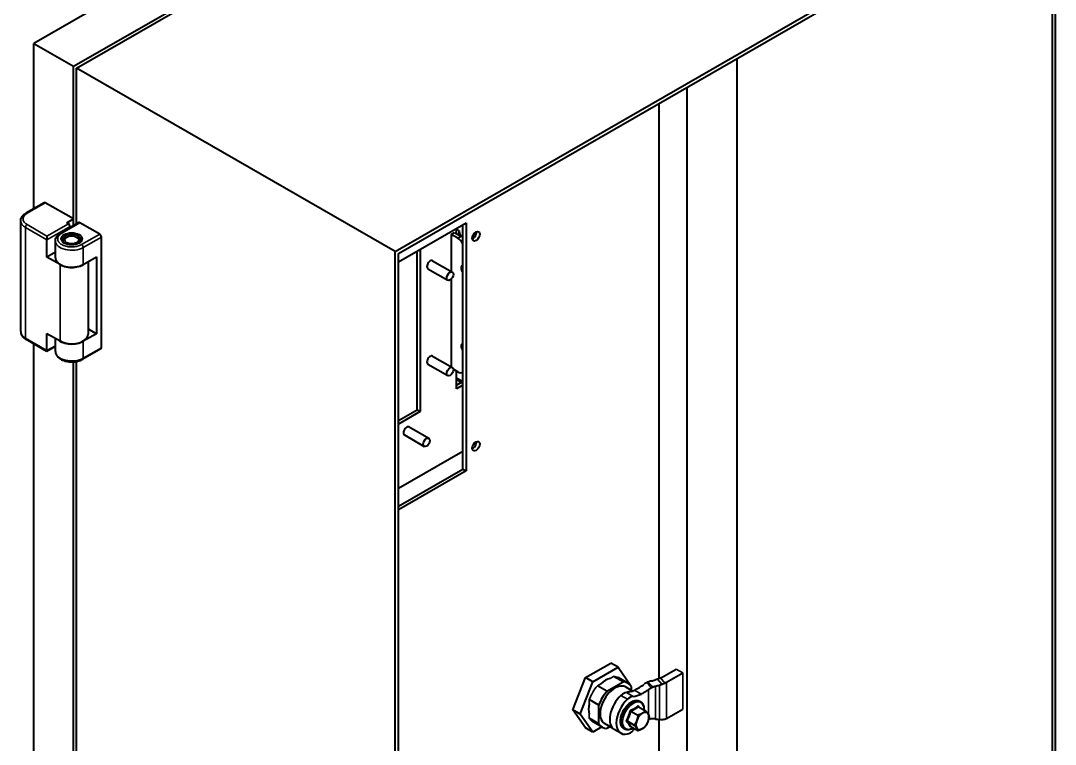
# Model space of a CAD drawing. Header units: millimetres. Extents: x 0 to 2523, y 0 to 1782.
# Drawn here: x 2083 to 2216, y 1533.3 to 1626.3 of the extents above; entities that cross this region are included whole.
import ezdxf

# ---------------------------------------------------------------- set-up
doc = ezdxf.new("R2010")
doc.units = ezdxf.units.MM
doc.header["$LTSCALE"] = 3
doc.layers.add('가시적인 것(ISO)', color=3, linetype='Continuous', lineweight=40)
doc.layers.add('가시적인 좁은 것(ISO)', color=3, linetype='Continuous', lineweight=35)

msp = doc.modelspace()

# ---------------------------------------------------------------- linework, layer by layer
at = {"layer": '가시적인 것(ISO)'}
for p, q in [((2169.4954, 1672.1902), (2084.6426, 1623.3267)), ((2089.7338, 1620.3949), (2174.5866, 1669.2584)), ((2090.158, 1620.1506), (2175.0108, 1669.0141)), ((2131.0995, 1596.574), (2215.9523, 1645.4374)), ((2215.9523, 1645.4374), (2215.9523, 1488.4684)), ((2131.5238, 1596.3277), (2215.528, 1644.7026)), ((2215.528, 1644.7026), (2215.528, 1488.7146)), ((2084.6426, 1602.0963), (2084.6426, 1623.3267)), ((2084.6426, 1623.3267), (2089.7338, 1620.3949)), ((2175.0108, 1621.3703), (2175.0108, 1512.0469)), ((2089.7338, 1599.8974), (2089.7338, 1620.3949)), ((2131.0995, 1596.574), (2090.158, 1620.1506)), ((2090.158, 1600.1417), (2090.158, 1620.1506)), ((2168.6469, 1515.7401), (2168.6469, 1617.7055)), ((2165.0406, 1541.7209), (2165.0406, 1615.6288)), ((2085.9778, 1602.8652), (2083.6443, 1601.5214)), ((2089.7338, 1600.7738), (2086.1275, 1602.8505)), ((2082.9668, 1586.3032), (2082.9668, 1600.5285)), ((2090.4326, 1600.2999), (2088.0991, 1598.9561)), ((2088.8852, 1600.2851), (2089.7338, 1600.7738)), ((2089.0974, 1600.163), (2088.8852, 1600.2851)), ((2089.7338, 1599.8974), (2089.7338, 1600.7738)), ((2093.1279, 1598.8192), (2090.5823, 1600.2851)), ((2131.5238, 1595.2639), (2140.2212, 1600.2724)), ((2139.7969, 1568.6324), (2139.7969, 1600.0281)), ((2140.2212, 1600.2724), (2140.2212, 1568.3881)), ((2086.3396, 1598.5749), (2086.3396, 1598.0853)), ((2089.3095, 1599.7956), (2089.3095, 1599.6531)), ((2138.312, 1598.7776), (2138.7363, 1599.0219)), ((2139.1605, 1598.289), (2138.312, 1598.7776)), ((2138.312, 1598.7776), (2138.312, 1594.0249)), ((2138.7363, 1599.0219), (2139.5848, 1598.5333)), ((2139.0014, 1598.8692), (2139.0014, 1599.57)), ((2086.3396, 1595.878), (2086.3396, 1598.0853)), ((2087.4216, 1595.7926), (2087.4216, 1597.9632)), ((2088.8828, 1598.4509), (2088.6698, 1598.3273)), ((2090.1605, 1598.4509), (2090.3734, 1598.3273)), ((2093.34, 1584.2265), (2093.34, 1598.4518)), ((2087.4216, 1596.501), (2086.3396, 1595.878)), ((2088.0367, 1594.9007), (2086.3396, 1595.878)), ((2091.0065, 1594.9375), (2092.7036, 1595.9147)), ((2092.7036, 1595.9147), (2092.7036, 1586.0306)), ((2131.0995, 1439.6049), (2131.0995, 1596.574)), ((2131.5238, 1440.3398), (2131.5238, 1596.3277)), ((2133.9102, 1576.2519), (2133.9102, 1596.6382)), ((2134.3345, 1596.8825), (2134.3345, 1576.0076)), ((2091.6216, 1595.2917), (2091.6216, 1585.9452)), ((2135.9067, 1595.41), (2138.4523, 1593.9441)), ((2135.3079, 1594.3701), (2137.8535, 1592.9042)), ((2138.312, 1593.0611), (2138.312, 1581.7617)), ((2091.6216, 1586.6537), (2092.7036, 1586.0306)), ((2086.3396, 1583.7581), (2083.6443, 1585.3103)), ((2086.3396, 1583.86), (2086.3396, 1586.0674)), ((2086.3396, 1586.0674), (2088.0367, 1585.0901)), ((2087.4216, 1583.7379), (2087.4216, 1585.4443)), ((2092.7036, 1586.0306), (2091.0065, 1585.0533)), ((2084.6426, 1499.0853), (2084.6426, 1584.7354)), ((2087.4216, 1584.3812), (2086.3396, 1583.7581)), ((2086.3396, 1583.86), (2086.3396, 1583.7581)), ((2093.2776, 1584.0887), (2090.9441, 1582.7449)), ((2135.9067, 1583.1468), (2138.4523, 1581.6809)), ((2089.7338, 1496.8865), (2089.7338, 1582.4079)), ((2090.158, 1497.1308), (2090.158, 1582.4619)), ((2135.3079, 1582.1069), (2137.8535, 1580.641)), ((2139.1605, 1581.1205), (2138.5746, 1581.4579)), ((2139.0014, 1578.9403), (2139.0014, 1581.2121)), ((2139.7969, 1579.6743), (2139.0014, 1580.1324)), ((2139.7594, 1581.0616), (2139.7969, 1581.0833)), ((2139.0014, 1579.429), (2139.6122, 1579.7807)), ((2139.7969, 1579.3984), (2139.0014, 1578.9403)), ((2131.5238, 1574.8776), (2133.9102, 1576.2519)), ((2134.3345, 1576.0076), (2131.5238, 1574.389)), ((2133.9102, 1576.2519), (2134.3345, 1576.0076)), ((2132.8838, 1574.0481), (2135.4294, 1572.5822)), ((2132.285, 1573.0082), (2134.8306, 1571.5423)), ((2141.1229, 1571.707), (2141.531, 1571.9421)), ((2131.5238, 1566.1793), (2139.7969, 1570.9434)), ((2131.5238, 1563.8682), (2139.7969, 1568.6324)), ((2140.2212, 1568.3881), (2131.5238, 1563.3795)), ((2139.7969, 1568.6324), (2140.2212, 1568.3881)), ((2155.5742, 1541.8394), (2158.8092, 1543.7023)), ((2156.5076, 1541.3019), (2159.7426, 1543.1648)), ((2159.7426, 1543.1648), (2158.8092, 1543.7023)), ((2159.7426, 1543.1648), (2161.3601, 1540.8571)), ((2165.4305, 1541.8927), (2167.2231, 1542.9259)), ((2153.9567, 1537.6687), (2155.5742, 1541.8394)), ((2154.8901, 1537.1312), (2156.5076, 1541.3019)), ((2156.5076, 1541.3019), (2155.5742, 1541.8394)), ((2160.3892, 1541.2723), (2159.1589, 1541.9808)), ((2160.9873, 1541.1194), (2159.757, 1541.8279)), ((2165.9746, 1541.2287), (2168.0716, 1542.4373)), ((2158.3217, 1540.0817), (2157.0914, 1540.7902)), ((2158.3217, 1540.0817), (2160.3892, 1541.2723)), ((2161.6134, 1540.1011), (2160.7029, 1540.6254)), ((2161.3601, 1540.8571), (2161.3388, 1540.8021)), ((2161.4238, 1540.6719), (2161.4238, 1540.2103)), ((2157.2872, 1538.2898), (2156.0568, 1538.9983)), ((2162.6041, 1538.769), (2162.5691, 1538.7891)), ((2155.5742, 1535.361), (2153.9567, 1537.6687)), ((2154.8901, 1537.1312), (2153.9567, 1537.6687)), ((2157.2872, 1535.8994), (2157.2872, 1538.2898)), ((2161.4095, 1537.5196), (2162.3112, 1537.0004)), ((2162.3893, 1538.0838), (2163.291, 1537.5646)), ((2165.9746, 1536.5687), (2168.0716, 1537.7772)), ((2156.5076, 1534.8235), (2154.8901, 1537.1312)), ((2157.2872, 1535.8994), (2156.0568, 1536.6079)), ((2157.7237, 1535.4519), (2156.4933, 1536.1604)), ((2160.9197, 1536.2564), (2161.8213, 1535.7372)), ((2161.0639, 1536.8716), (2161.064, 1536.8717)), ((2165.0406, 1517.8168), (2165.0406, 1536.4427)), ((2156.5076, 1534.8235), (2155.5742, 1535.361)), ((2157.6612, 1535.4878), (2156.5076, 1534.8235)), ((2159.0409, 1535.3511), (2158.0081, 1535.9459)), ((2158.7266, 1535.5321), (2158.3217, 1535.299)), ((2160.1191, 1534.6793), (2159.2702, 1535.1677)), ((2160.568, 1535.2333), (2160.533, 1535.2535)), ((2161.0622, 1535.8929), (2161.0623, 1535.893)), ((2161.4095, 1535.5575), (2162.3112, 1535.0383))]:
    msp.add_line(p, q, dxfattribs=at)
for centre, major_axis, ratio, start_param, end_param in [((2086.1275, 1602.6052), (-0.1497, 0.26), 0.57809312, 5.49972085, 6.28318531), ((2089.0974, 1599.9177), (-0.1497, 0.26), 0.57809312, 3.92892453, 5.49972085), ((2090.5823, 1600.0399), (-0.1497, 0.26), 0.57809312, 5.49972085, 6.28318531), ((2089.5216, 1598.0858), (-1.2, 0), 0.5758617, 2.42121291, 7.00356505), ((2093.1279, 1598.574), (-0.1497, 0.26), 0.57809312, 3.92892453, 5.49972085), ((2139.5848, 1597.5522), (-0.5988, 1.0399), 0.57809312, 5.2470406, 5.49972085), ((2141.0697, 1598.797), (0.3368, 0.5849), 0.57809312, 3.8197093, 5.60506866), ((2089.5216, 1597.8405), (-1.2, 0), 0.5758617, 5.50163969, 6.10477871), ((2089.5216, 1597.8405), (1.2, 0), 0.5758617, 0.1784066, 0.78154562), ((2139.1605, 1597.3079), (0.5988, -1.0399), 0.57809312, 1.51006612, 2.3581282), ((2089.5216, 1595.7926), (-2.1, 0), 0.5758617, 0, 2.35619449), ((2089.5216, 1595.7558), (-2.1, 0), 0.5758617, 0.78539816, 2.5639885), ((2135.6073, 1594.8901), (-0.2994, -0.52), 0.57809312, 3.14159265, 6.28318531), ((2140.009, 1594.244), (-0.2994, 0.52), 0.57809312, 6.02331963, 8.11771473), ((2089.5216, 1585.9084), (-2.1, 0), 0.5758617, 0.57760415, 2.35619449), ((2089.5216, 1585.9452), (2.1, 0), 0.5758617, 3.92699082, 6.28318531), ((2093.1279, 1584.3487), (0.1497, -0.26), 0.57809312, 0, 0.78733187), ((2140.009, 1584.1882), (-0.2994, 0.52), 0.57809312, 6.02331963, 8.11771473), ((2135.6073, 1582.6269), (-0.2994, -0.52), 0.57809312, 3.14159265, 6.28318531), ((2139.1605, 1582.1015), (0.5988, -1.0399), 0.57809312, 5.49972085, 6.34778293), ((2132.5844, 1573.5282), (-0.2994, -0.52), 0.57809312, 3.14159265, 6.28318531), ((2141.0697, 1571.818), (0.3368, 0.5849), 0.57809312, 3.8197093, 5.60506866), ((2158.1251, 1538.9942), (-1.5196, -2.6387), 0.57809312, 3.64338189, 4.20673233), ((2164.3693, 1542.5033), (-1.5, 0), 0.5758617, 2.16196117, 2.35661997), ((2159.3555, 1538.2856), (-1.3474, -2.3398), 0.57809312, 3.14159265, 6.28318531), ((2159.3555, 1538.2856), (1.6318, 2.8337), 0.57809312, 1.24695949, 1.89076574), ((2159.3555, 1538.2856), (1.6318, 2.8337), 0.57809312, 5.95934847, 6.60315473), ((2160.5859, 1537.5771), (1.3474, 2.3398), 0.57809312, 0.30897721, 0.65312438), ((2162.0882, 1544.0125), (2.2442, 3.9005), 0.57784709, 3.7253241, 3.85229622), ((2164.9135, 1541.8392), (1.5, 0), 0.5758617, 5.30357845, 5.49821263), ((2160.6915, 1537.638), (-1.4213, -2.4703), 0.57784709, 4.21131001, 6.28318531), ((2161.5404, 1537.1496), (-1.4213, -2.4703), 0.57784709, 4.21131001, 6.77997142), ((2160.4219, 1538.5413), (0.7481, 1.3002), 0.57784709, 0.38414446, 1.06971736), ((2161.2708, 1538.0529), (0.7481, 1.3002), 0.57784709, 0.3794595, 1.06971736), ((2162.937, 1543.524), (-2.2442, -3.9005), 0.57784709, 0.37945954, 0.71070354), ((2158.1251, 1538.9942), (-1.5196, -2.6387), 0.57809312, 5.21417821, 5.77752866), ((2162.8769, 1536.2578), (0.5988, 1.0399), 0.57809312, 6.01945221, 7.06664976), ((2160.5859, 1537.5771), (-1.3474, -2.3398), 0.57809312, 5.39375634, 5.58294138), ((2162.8769, 1536.2578), (-0.5988, -1.0399), 0.57809312, 4.97225471, 6.01945221), ((2162.8769, 1536.2578), (-0.5988, -1.0399), 0.57809312, 3.92505711, 4.97225471), ((2162.8769, 1536.2578), (0.5988, 1.0399), 0.57809312, 3.92505711, 4.97225471), ((2162.8769, 1536.2578), (0.5988, 1.0399), 0.57809312, 4.97225471, 6.01945221), ((2164.9135, 1537.1792), (-1.5, 0), 0.5758617, 2.16198579, 2.35661997), ((2159.3555, 1538.2856), (-1.6318, -2.8337), 0.57809312, 5.95934847, 6.60315473), ((2161.2708, 1535.9355), (0.7481, 1.3002), 0.57784709, 3.63837876, 4.32863676), ((2162.937, 1532.385), (2.2442, 3.9005), 0.57784709, 1.11327006, 1.1870441), ((2162.8769, 1536.2578), (-0.5988, -1.0399), 0.57809312, 6.01945221, 7.06664976)]:
    msp.add_ellipse(centre, major_axis=major_axis, ratio=ratio, start_param=start_param, end_param=end_param, dxfattribs=at)
for centre, major_axis, ratio in [((2089.5216, 1598.2084), (-1.35, 0), 0.5758617), ((2089.5216, 1598.0858), (-0.9, 0), 0.5758617), ((2141.494, 1598.5527), (-0.3368, -0.5849), 0.57809312), ((2138.1529, 1593.4242), (-0.2994, -0.52), 0.57809312), ((2138.1529, 1581.161), (-0.2994, -0.52), 0.57809312), ((2135.13, 1572.0623), (-0.2994, -0.52), 0.57809312), ((2141.494, 1571.5736), (-0.3368, -0.5849), 0.57809312)]:
    msp.add_ellipse(centre, major_axis=major_axis, ratio=ratio, dxfattribs=at)
for points, knots in [([(2082.9668, 1600.5285), (2082.9668, 1600.6101), (2082.9781, 1600.6916), (2083.0214, 1600.8489), (2083.0533, 1600.9247), (2083.134, 1601.0678), (2083.1828, 1601.1351), (2083.2939, 1601.2607), (2083.3563, 1601.319), (2083.4923, 1601.4268), (2083.5659, 1601.4763), (2083.6443, 1601.5214)], [2.35619449, 2.35619449, 2.35619449, 2.35619449, 2.513274123, 2.513274123, 2.670353756, 2.670353756, 2.827433388, 2.827433388, 2.984513021, 2.984513021, 3.141592654, 3.141592654, 3.141592654, 3.141592654]), ([(2087.4216, 1597.9632), (2087.4216, 1598.0447), (2087.4329, 1598.1262), (2087.4762, 1598.2836), (2087.5081, 1598.3594), (2087.5888, 1598.5025), (2087.6376, 1598.5698), (2087.7487, 1598.6954), (2087.811, 1598.7537), (2087.947, 1598.8615), (2088.0207, 1598.9109), (2088.0991, 1598.9561)], [2.35619449, 2.35619449, 2.35619449, 2.35619449, 2.513274123, 2.513274123, 2.670353756, 2.670353756, 2.827433388, 2.827433388, 2.984513021, 2.984513021, 3.141592654, 3.141592654, 3.141592654, 3.141592654]), ([(2139.2935, 1599.3071), (2139.3404, 1599.0937), (2139.4087, 1598.8701), (2139.4988, 1598.6333), (2139.5119, 1598.6002), (2139.5251, 1598.5677)], [-1.433090566, -1.433090566, -1.433090566, -1.433090566, -1.195627679, -1.195627679, -1.156228748, -1.156228748, -1.156228748, -1.156228748]), ([(2082.9668, 1586.3032), (2082.9668, 1586.2216), (2082.9781, 1586.1402), (2083.0214, 1585.9828), (2083.0533, 1585.907), (2083.134, 1585.7639), (2083.1828, 1585.6966), (2083.2939, 1585.571), (2083.3563, 1585.5127), (2083.4923, 1585.4049), (2083.5659, 1585.3554), (2083.6443, 1585.3103)], [3.926990817, 3.926990817, 3.926990817, 3.926990817, 4.08407045, 4.08407045, 4.241150082, 4.241150082, 4.398229715, 4.398229715, 4.555309348, 4.555309348, 4.71238898, 4.71238898, 4.71238898, 4.71238898]), ([(2087.4216, 1583.7379), (2087.4216, 1583.6062), (2087.4514, 1583.4752), (2087.5651, 1583.2225), (2087.6531, 1583.1028), (2087.8865, 1582.8744), (2088.0396, 1582.7703), (2088.3926, 1582.5947), (2088.5951, 1582.5253), (2089.0216, 1582.4306), (2089.2455, 1582.4051), (2089.6935, 1582.3983), (2089.9175, 1582.4169), (2090.3472, 1582.4972), (2090.5528, 1582.5589), (2090.8104, 1582.6728), (2090.8789, 1582.7074), (2090.9441, 1582.7449)], [3.92699082, 3.92699082, 3.92699082, 3.92699082, 4.18050948, 4.18050948, 4.45897035, 4.45897035, 4.78526654, 4.78526654, 5.12988434, 5.12988434, 5.47173667, 5.47173667, 5.81131807, 5.81131807, 6.15258256, 6.15258256, 6.28318531, 6.28318531, 6.28318531, 6.28318531]), ([(2164.0375, 1541.406), (2163.9592, 1541.3881), (2163.8816, 1541.3669), (2163.727, 1541.3177), (2163.6504, 1541.2897), (2163.5761, 1541.2587)], [-0.162822762, -0.162822762, -0.162822762, -0.162822762, -0.08246392, -0.08246392, -0.000001, -0.000001, -0.000001, -0.000001]), ([(2164.0375, 1541.406), (2164.1171, 1541.4242), (2164.1966, 1541.4431), (2164.3551, 1541.4819), (2164.4342, 1541.502), (2164.5132, 1541.5226)], [-0.163488339, -0.163488339, -0.163488339, -0.163488339, -0.081744636, -0.081744636, -0.000001, -0.000001, -0.000001, -0.000001]), ([(2164.8212, 1541.629), (2164.7696, 1541.6066), (2164.7179, 1541.5866), (2164.6664, 1541.5689), (2164.625, 1541.5547), (2164.5837, 1541.5419), (2164.5428, 1541.5306), (2164.5329, 1541.5279), (2164.523, 1541.5252), (2164.5132, 1541.5226)], [0, 0, 0, 0, 0.5, 0.5, 0.5, 0.90250589, 0.90250589, 0.90250589, 1, 1, 1, 1]), ([(2165.2053, 1541.7861), (2165.0877, 1541.7405), (2164.9595, 1541.6887), (2164.8314, 1541.6335), (2164.8263, 1541.6312), (2164.8212, 1541.629)], [-2.326753327, -2.326753327, -2.326753327, -2.326753327, -2.192333013, -2.192333013, -2.186742049, -2.186742049, -2.186742049, -2.186742049]), ([(2161.8576, 1540.2103), (2162.0681, 1540.3139), (2162.2792, 1540.4313), (2162.7011, 1540.6927), (2162.9114, 1540.8365), (2163.1202, 1540.9926)], [-0.597287715, -0.597287715, -0.597287715, -0.597287715, -0.298655583, -0.298655583, -0.000088643, -0.000088643, -0.000088643, -0.000088643]), ([(2162.7065, 1539.7219), (2162.8439, 1539.7895), (2162.9913, 1539.8694), (2163.1155, 1539.9401), (2163.2396, 1540.0107), (2163.3405, 1540.0721), (2163.4573, 1540.1506), (2163.5239, 1540.1954), (2163.5958, 1540.2457), (2163.6644, 1540.2961)], [0, 0, 0, 0, 0.38901971, 0.38901971, 0.38901971, 0.77803941, 0.77803941, 0.77803941, 1, 1, 1, 1]), ([(2163.5107, 1541.2288), (2163.4392, 1541.1929), (2163.3702, 1541.1555), (2163.2393, 1541.0767), (2163.1775, 1541.0355), (2163.1202, 1540.9926)], [-0.164233159, -0.164233159, -0.164233159, -0.164233159, -0.082091671, -0.082091671, -0.000088647, -0.000088647, -0.000088647, -0.000088647]), ([(2163.5761, 1541.2587), (2163.5651, 1541.2541), (2163.5541, 1541.2493), (2163.5322, 1541.2393), (2163.5214, 1541.2341), (2163.5107, 1541.2288)], [0.000001, 0.000001, 0.000001, 0.000001, 0.0123133325, 0.0123133325, 0.0246256386, 0.0246256386, 0.0246256386, 0.0246256386]), ([(2163.6644, 1540.2961), (2163.7187, 1540.336), (2163.7772, 1540.3749), (2163.8963, 1540.4509), (2163.9525, 1540.4857), (2164.0033, 1540.5201)], [0.000001, 0.000001, 0.000001, 0.000001, 0.077651727, 0.077651727, 0.152746465, 0.152746465, 0.152746465, 0.152746465]), ([(2164.0033, 1540.5201), (2164.0409, 1540.5456), (2164.0798, 1540.5686), (2164.12, 1540.589), (2164.1602, 1540.6095), (2164.2016, 1540.6274), (2164.2442, 1540.6428)], [0, 0, 0, 0, 0.5, 0.5, 0.5, 1, 1, 1, 1]), ([(2164.2442, 1540.6428), (2164.3004, 1540.6631), (2164.357, 1540.6816), (2164.4133, 1540.6981), (2164.4697, 1540.7146), (2164.526, 1540.7292), (2164.5816, 1540.742)], [0, 0, 0, 0, 0.5, 0.5, 0.5, 1, 1, 1, 1]), ([(2164.5816, 1540.742), (2164.6613, 1540.7602), (2164.7407, 1540.779), (2164.8993, 1540.8179), (2164.9784, 1540.8379), (2165.0573, 1540.8586)], [-0.163488648, -0.163488648, -0.163488648, -0.163488648, -0.081744783, -0.081744783, -0.000001, -0.000001, -0.000001, -0.000001]), ([(2165.0573, 1540.8586), (2165.0673, 1540.8612), (2165.0774, 1540.8639), (2165.0874, 1540.8667), (2165.1282, 1540.878), (2165.1694, 1540.8907), (2165.2107, 1540.9049), (2165.2621, 1540.9226), (2165.3138, 1540.9426), (2165.3654, 1540.965)], [0, 0, 0, 0, 0.09882986, 0.09882986, 0.09882986, 0.5, 0.5, 0.5, 1, 1, 1, 1]), ([(2165.3654, 1540.965), (2165.4075, 1540.9832), (2165.4496, 1541.0011), (2165.581, 1541.0558), (2165.6684, 1541.0906), (2165.7495, 1541.122)], [-2.392317062, -2.392317062, -2.392317062, -2.392317062, -2.348692896, -2.348692896, -2.254646947, -2.254646947, -2.254646947, -2.254646947]), ([(2160.533, 1535.2535), (2160.4233, 1535.3166), (2160.3295, 1535.4065), (2160.1786, 1535.6315), (2160.1244, 1535.7691), (2160.0588, 1536.0855), (2160.0518, 1536.2672), (2160.0885, 1536.6507), (2160.1333, 1536.8527), (2160.2686, 1537.2541), (2160.3589, 1537.4534), (2160.5756, 1537.8304), (2160.7019, 1538.0083), (2160.9792, 1538.3261), (2161.1303, 1538.466), (2161.4449, 1538.6934), (2161.6084, 1538.7807), (2161.9321, 1538.8884), (2162.0927, 1538.9099), (2162.3605, 1538.8806), (2162.4708, 1538.8457), (2162.5691, 1538.7891)], [2.35426078, 2.35426078, 2.35426078, 2.35426078, 2.6316418, 2.6316418, 2.93044234, 2.93044234, 3.2583189, 3.2583189, 3.59205566, 3.59205566, 3.92369253, 3.92369253, 4.25425812, 4.25425812, 4.58587187, 4.58587187, 4.91959073, 4.91959073, 5.24747161, 5.24747161, 5.49585344, 5.49585344, 5.49585344, 5.49585344]), ([(2162.6041, 1538.769), (2162.7138, 1538.7058), (2162.8076, 1538.616), (2162.9584, 1538.391), (2163.0127, 1538.2533), (2163.0708, 1537.9732), (2163.0809, 1537.8341), (2163.0754, 1537.6888)], [5.495853435, 5.495853435, 5.495853435, 5.495853435, 5.773234451, 5.773234451, 6.072034989, 6.072034989, 6.328107642, 6.328107642, 6.328107642, 6.328107642]), ([(2161.4095, 1537.5196), (2161.4009, 1537.5246), (2161.3917, 1537.5305), (2161.3717, 1537.5445), (2161.361, 1537.5525), (2161.3386, 1537.5705), (2161.327, 1537.5805), (2161.3057, 1537.6002), (2161.2959, 1537.6099), (2161.287, 1537.6193), (2161.2868, 1537.6195), (2161.2867, 1537.6197)], [-0.0560463693, -0.0560463693, -0.0560463693, -0.0560463693, -0.043826559, -0.043826559, -0.0304159948, -0.0304159948, -0.0150386941, -0.0150386941, 0, 0, 0.000312487, 0.000312487, 0.000312487, 0.000312487]), ([(2162.3893, 1538.0838), (2162.3807, 1538.0888), (2162.3729, 1538.0956), (2162.3587, 1538.1128), (2162.3525, 1538.1234), (2162.3421, 1538.1484), (2162.3383, 1538.1629), (2162.3343, 1538.1926), (2162.334, 1538.2077), (2162.3354, 1538.223), (2162.3354, 1538.2233), (2162.3354, 1538.2236)], [0.0000072529, 0.0000072529, 0.0000072529, 0.0000072529, 0.0121829884, 0.0121829884, 0.0255410358, 0.0255410358, 0.0408592426, 0.0408592426, 0.0558401165, 0.0558401165, 0.0561514092, 0.0561514092, 0.0561514092, 0.0561514092]), ([(2160.9197, 1536.2564), (2160.9111, 1536.2614), (2160.9011, 1536.2654), (2160.8782, 1536.272), (2160.8653, 1536.2743), (2160.8369, 1536.2768), (2160.8214, 1536.2767), (2160.7914, 1536.274), (2160.7768, 1536.2715), (2160.7629, 1536.2678), (2160.7626, 1536.2677), (2160.7623, 1536.2676)], [-0.0560557269, -0.0560557269, -0.0560557269, -0.0560557269, -0.0438465925, -0.0438465925, -0.0304152406, -0.0304152406, -0.0150467208, -0.0150467208, 0, 0, 0.0003147423, 0.0003147423, 0.0003147423, 0.0003147423]), ([(2164.0033, 1536.5205), (2163.9531, 1536.5227), (2163.8976, 1536.5177), (2163.792, 1536.4961), (2163.7453, 1536.4823), (2163.7009, 1536.4658)], [-0.152571673, -0.152571673, -0.152571673, -0.152571673, -0.078576825, -0.078576825, -0.017133917, -0.017133917, -0.017133917, -0.017133917]), ([(2164.2442, 1536.5198), (2164.2018, 1536.5186), (2164.1604, 1536.5179), (2164.1202, 1536.518), (2164.0801, 1536.518), (2164.041, 1536.5188), (2164.0033, 1536.5205)], [0, 0, 0, 0, 0.5, 0.5, 0.5, 1, 1, 1, 1]), ([(2164.5816, 1536.504), (2164.526, 1536.5106), (2164.4698, 1536.5154), (2164.4134, 1536.5181), (2164.357, 1536.5208), (2164.3004, 1536.5214), (2164.2442, 1536.5198)], [0, 0, 0, 0, 0.5, 0.5, 0.5, 1, 1, 1, 1]), ([(2164.5816, 1536.504), (2164.6613, 1536.4947), (2164.7407, 1536.4846), (2164.8993, 1536.4634), (2164.9784, 1536.4521), (2165.0573, 1536.4402)], [-0.163488648, -0.163488648, -0.163488648, -0.163488648, -0.081744783, -0.081744783, -0.000001, -0.000001, -0.000001, -0.000001]), ([(2165.3654, 1536.4061), (2165.3138, 1536.4097), (2165.262, 1536.4144), (2165.2106, 1536.4201), (2165.1693, 1536.4247), (2165.1282, 1536.43), (2165.0874, 1536.4358), (2165.0774, 1536.4372), (2165.0673, 1536.4387), (2165.0573, 1536.4402)], [0, 0, 0, 0, 0.5, 0.5, 0.5, 0.90109446, 0.90109446, 0.90109446, 1, 1, 1, 1]), ([(2165.7495, 1536.462), (2165.6684, 1536.4313), (2165.581, 1536.4114), (2165.4496, 1536.403), (2165.4075, 1536.4033), (2165.3654, 1536.4061)], [-3.849106129, -3.849106129, -3.849106129, -3.849106129, -3.75506018, -3.75506018, -3.711436014, -3.711436014, -3.711436014, -3.711436014]), ([(2161.7389, 1535.3678), (2161.616, 1535.2902), (2161.4906, 1535.2291), (2161.205, 1535.134), (2161.0443, 1535.1125), (2160.7766, 1535.1418), (2160.6663, 1535.1767), (2160.568, 1535.2333)], [7.805191883, 7.805191883, 7.805191883, 7.805191883, 8.061183387, 8.061183387, 8.389064263, 8.389064263, 8.637446089, 8.637446089, 8.637446089, 8.637446089]), ([(2161.4095, 1535.5575), (2161.4009, 1535.5625), (2161.3917, 1535.5655), (2161.3717, 1535.568), (2161.361, 1535.5671), (2161.3386, 1535.561), (2161.327, 1535.5553), (2161.3057, 1535.5402), (2161.2959, 1535.5309), (2161.287, 1535.52), (2161.2868, 1535.5197), (2161.2867, 1535.5195)], [0.0000072529, 0.0000072529, 0.0000072529, 0.0000072529, 0.0121829884, 0.0121829884, 0.0255410358, 0.0255410358, 0.0408592426, 0.0408592426, 0.0558401165, 0.0558401165, 0.0561514092, 0.0561514092, 0.0561514092, 0.0561514092])]:
    msp.add_open_spline(points, degree=3, knots=knots, dxfattribs=at)
for points, weights in [([(2163.291, 1537.5646), (2163.1042, 1537.3698), (2162.8769, 1537.2389)], [2.0551350202, 2.21410026725, 2.21410026725]), ([(2163.6117, 1537.1715), (2163.498, 1537.3337), (2163.291, 1537.5646)], [2.21409784829, 2.21409784827, 2.05513277493]), ([(2162.142, 1536.3252), (2162.0284, 1536.032), (2161.8213, 1535.7372)], [2.2140995979, 2.21409958201, 2.05513439892]), ([(2162.3112, 1537.0004), (2162.2557, 1536.6183), (2162.142, 1536.3252)], [2.05513439893, 2.2140996138, 2.2140995979]), ([(2162.8769, 1537.2389), (2162.6495, 1537.1079), (2162.3112, 1537.0004)], [2.21410026725, 2.21410026725, 2.05513502021]), ([(2163.291, 1535.6025), (2163.498, 1535.8973), (2163.6117, 1536.1904)], [2.05513439892, 2.21409961349, 2.2140995979]), ([(2163.7809, 1536.8657), (2163.7254, 1537.0093), (2163.6117, 1537.1715)], [2.05513277492, 2.2140978483, 2.21409784829]), ([(2163.6117, 1536.1904), (2163.7254, 1536.4836), (2163.7809, 1536.8657)], [2.2140995979, 2.21409958232, 2.05513439893]), ([(2161.8213, 1535.7372), (2162.0284, 1535.5063), (2162.142, 1535.3441)], [2.05513277493, 2.21409784831, 2.21409784829]), ([(2162.142, 1535.3441), (2162.2557, 1535.1819), (2162.3112, 1535.0383)], [2.21409784829, 2.21409784827, 2.05513277492]), ([(2162.3112, 1535.0383), (2162.6495, 1535.1458), (2162.8769, 1535.2767)], [2.05513439892, 2.2140995979, 2.2140995979]), ([(2162.8769, 1535.2767), (2163.1042, 1535.4077), (2163.291, 1535.6025)], [2.2140995979, 2.2140995979, 2.05513439893])]:
    msp.add_rational_spline(points, weights, degree=2, dxfattribs=at)
at = {"layer": '가시적인 좁은 것(ISO)'}
for p, q in [((2086.1275, 1602.8505), (2083.7941, 1601.5067)), ((2086.3396, 1598.5749), (2083.7941, 1600.0408)), ((2086.3396, 1598.5749), (2089.0974, 1600.163)), ((2090.5823, 1600.2851), (2088.2488, 1598.9414)), ((2086.3396, 1598.0853), (2083.5819, 1599.6734)), ((2083.5819, 1599.6734), (2083.5819, 1585.4481)), ((2086.3396, 1598.0853), (2089.3095, 1599.7956)), ((2090.7944, 1597.4755), (2093.1279, 1598.8192)), ((2139.2935, 1599.3071), (2139.0014, 1599.4753)), ((2139.1605, 1598.289), (2139.5848, 1598.5333)), ((2139.2935, 1599.3071), (2139.2935, 1598.7011)), ((2093.34, 1598.4518), (2091.0065, 1597.1081)), ((2091.0065, 1597.1081), (2091.0065, 1594.9375)), ((2088.0367, 1585.0901), (2088.0367, 1594.9007)), ((2083.5819, 1585.4481), (2086.3396, 1583.86)), ((2087.4216, 1584.4831), (2086.3396, 1583.86)), ((2091.0065, 1585.0533), (2091.0065, 1582.8827)), ((2091.0065, 1582.8827), (2093.34, 1584.2265)), ((2139.0014, 1580.3361), (2139.7969, 1579.878)), ((2167.2231, 1542.9259), (2168.0716, 1542.4373)), ((2158.7236, 1541.7301), (2159.1589, 1541.9808)), ((2164.8212, 1541.629), (2165.3654, 1540.965)), ((2165.7495, 1541.122), (2165.2053, 1541.7861)), ((2168.0716, 1542.4373), (2168.0716, 1537.7772)), ((2157.0914, 1540.7902), (2157.5266, 1541.0408)), ((2161.8576, 1540.2103), (2162.7065, 1539.7219)), ((2163.6644, 1537.0927), (2163.6644, 1540.2961)), ((2164.5816, 1536.504), (2164.5816, 1540.742)), ((2165.0573, 1540.8586), (2165.0573, 1536.4402)), ((2165.9746, 1541.2287), (2165.9746, 1536.5687)), ((2156.0568, 1538.4951), (2156.0568, 1538.9983)), ((2160.9712, 1539.0566), (2160.1223, 1539.545)), ((2161.6873, 1539.4207), (2160.8386, 1539.909)), ((2156.0568, 1536.6079), (2156.0568, 1537.1111))]:
    msp.add_line(p, q, dxfattribs=at)
for centre, major_axis, ratio, start_param, end_param in [((2085.0668, 1600.7738), (-1.8, 0), 0.5758617, 5.49778714, 7.06858347), ((2083.7941, 1601.2615), (-0.1497, 0.26), 0.57809312, 5.49972085, 6.28318531), ((2085.0668, 1600.5285), (-2.1, 0), 0.5758617, 0, 0.78539816), ((2083.7941, 1599.7956), (-0.1497, -0.26), 0.57809312, 3.92505711, 5.49585344), ((2088.2488, 1598.6961), (-0.1497, 0.26), 0.57809312, 5.49972085, 6.28318531), ((2143.5941, 1599.707), (1.7626, 3.0608), 0.57809312, 2.21572605, 2.35676287), ((2089.5216, 1597.9632), (-2.1, 0), 0.5758617, 0, 2.35619449), ((2090.7944, 1597.2302), (0.1497, -0.26), 0.57809312, 0.78733187, 2.3581282), ((2085.0668, 1586.3032), (-2.1, 0), 0.5758617, 0, 0.78539816), ((2083.7941, 1585.5702), (-0.1497, -0.26), 0.57809312, 5.49585344, 6.28318531), ((2089.5216, 1583.7379), (-2.1, 0), 0.5758617, 0, 2.35619449), ((2090.7944, 1583.0049), (0.1497, -0.26), 0.57809312, 0, 0.78733187), ((2158.1251, 1538.9942), (1.6318, 2.8337), 0.57809312, 0, 0.31996942), ((2158.1251, 1538.9942), (1.6318, 2.8337), 0.57809312, 1.24695949, 1.89076574), ((2162.0888, 1544.0121), (2.2456, 3.8996), 0.57809312, 3.52126493, 3.72553676), ((2161.5511, 1537.0213), (-1.018, -1.7678), 0.57809312, 3.14159267, 6.28318531), ((2161.586, 1537.0011), (-1.018, -1.7678), 0.57809312, 3.14159267, 6.28318531), ((2161.6957, 1536.938), (0.9638, 1.6737), 0.57809312, 5.47848626, 10.22947701), ((2160.4218, 1538.5414), (-0.7485, -1.2999), 0.57809312, 3.5212649, 3.52594984), ((2161.9433, 1537.8746), (-0.0599, 0.104), 0.57809312, 1.13639772, 2.3581282), ((2158.1251, 1538.9942), (-1.6318, -2.8337), 0.57809312, 5.95934847, 6.28318531)]:
    msp.add_ellipse(centre, major_axis=major_axis, ratio=ratio, start_param=start_param, end_param=end_param, dxfattribs=at)
for points, knots in [([(2088.2488, 1598.9414), (2088.1758, 1598.8993), (2088.1096, 1598.8541), (2088.0503, 1598.8055), (2088.0463, 1598.8023), (2088.0426, 1598.7992), (2088.0385, 1598.7958), (2087.9806, 1598.7474), (2087.9303, 1598.6965), (2087.8876, 1598.6431), (2087.8814, 1598.6355), (2087.8757, 1598.6282), (2087.8697, 1598.6201), (2087.8335, 1598.572), (2087.8038, 1598.5225), (2087.7807, 1598.4719), (2087.773, 1598.455), (2087.7662, 1598.4383), (2087.7598, 1598.4208), (2087.7344, 1598.3509), (2087.7216, 1598.2799), (2087.7216, 1598.2084), (2087.7216, 1598.1459), (2087.7314, 1598.0839), (2087.7509, 1598.0224), (2087.7536, 1598.0136), (2087.7567, 1598.0046), (2087.7598, 1597.996), (2087.7816, 1597.9361), (2087.8124, 1597.8777), (2087.8521, 1597.821), (2087.8578, 1597.8129), (2087.8639, 1597.8045), (2087.8697, 1597.7967), (2087.9131, 1597.739), (2087.9653, 1597.6839), (2088.0262, 1597.6315), (2088.0302, 1597.628), (2088.0346, 1597.6244), (2088.0385, 1597.6211), (2088.1008, 1597.5689), (2088.1711, 1597.5203), (2088.2488, 1597.4755), (2088.3217, 1597.4335), (2088.4004, 1597.3954), (2088.4847, 1597.3612), (2088.4904, 1597.3589), (2088.4957, 1597.3567), (2088.5017, 1597.3544), (2088.5858, 1597.321), (2088.6741, 1597.2921), (2088.7667, 1597.2674), (2088.78, 1597.2639), (2088.7928, 1597.2606), (2088.8067, 1597.2572), (2088.8904, 1597.2363), (2088.9762, 1597.2192), (2089.0641, 1597.2059), (2089.0934, 1597.2015), (2089.1224, 1597.1975), (2089.1528, 1597.1939), (2089.2743, 1597.1792), (2089.3975, 1597.1719), (2089.5216, 1597.1719), (2089.6303, 1597.1719), (2089.738, 1597.1775), (2089.8448, 1597.1887), (2089.86, 1597.1903), (2089.8756, 1597.1921), (2089.8905, 1597.1939), (2089.9946, 1597.2064), (2090.0959, 1597.2241), (2090.1945, 1597.247), (2090.2085, 1597.2503), (2090.2232, 1597.2538), (2090.2365, 1597.2572), (2090.3369, 1597.2822), (2090.4325, 1597.3122), (2090.5234, 1597.3473), (2090.5295, 1597.3496), (2090.5359, 1597.3521), (2090.5416, 1597.3544), (2090.6322, 1597.3902), (2090.7165, 1597.4306), (2090.7944, 1597.4755)], [0, 0, 0, 0, 0.05859375, 0.05859375, 0.05859375, 0.0625, 0.0625, 0.0625, 0.1171875, 0.1171875, 0.1171875, 0.125, 0.125, 0.125, 0.171875, 0.171875, 0.171875, 0.1875, 0.1875, 0.1875, 0.25, 0.25, 0.25, 0.3046875, 0.3046875, 0.3046875, 0.3125, 0.3125, 0.3125, 0.3671875, 0.3671875, 0.3671875, 0.375, 0.375, 0.375, 0.43359375, 0.43359375, 0.43359375, 0.4375, 0.4375, 0.4375, 0.5, 0.5, 0.5, 0.55859375, 0.55859375, 0.55859375, 0.5625, 0.5625, 0.5625, 0.6171875, 0.6171875, 0.6171875, 0.625, 0.625, 0.625, 0.671875, 0.671875, 0.671875, 0.6875, 0.6875, 0.6875, 0.75, 0.75, 0.75, 0.8046875, 0.8046875, 0.8046875, 0.8125, 0.8125, 0.8125, 0.8671875, 0.8671875, 0.8671875, 0.875, 0.875, 0.875, 0.93359375, 0.93359375, 0.93359375, 0.9375, 0.9375, 0.9375, 1, 1, 1, 1]), ([(2163.5107, 1541.2288), (2163.5673, 1541.1472), (2163.6226, 1541.0661), (2163.6771, 1540.986), (2163.7315, 1540.9059), (2163.785, 1540.8269), (2163.839, 1540.749), (2163.8929, 1540.6712), (2163.9474, 1540.5946), (2164.0033, 1540.5201)], [0, 0, 0, 0, 0.33333333, 0.33333333, 0.33333333, 0.66666667, 0.66666667, 0.66666667, 1, 1, 1, 1]), ([(2164.2442, 1540.6428), (2164.2248, 1540.6585), (2164.2055, 1540.6742), (2164.1863, 1540.6902), (2164.151, 1540.7194), (2164.1159, 1540.749), (2164.081, 1540.7792), (2164.0598, 1540.7976), (2164.0386, 1540.8161), (2164.0175, 1540.8348), (2164.0083, 1540.8429), (2163.9991, 1540.8511), (2163.9899, 1540.8593), (2163.9634, 1540.8831), (2163.9369, 1540.9072), (2163.9106, 1540.9315), (2163.8872, 1540.9531), (2163.864, 1540.9749), (2163.8407, 1540.9969), (2163.8256, 1541.0113), (2163.8104, 1541.0258), (2163.7953, 1541.0403), (2163.7898, 1541.0456), (2163.7843, 1541.051), (2163.7787, 1541.0563), (2163.7603, 1541.0741), (2163.7419, 1541.0921), (2163.7235, 1541.1103), (2163.707, 1541.1265), (2163.6906, 1541.1428), (2163.6741, 1541.1593), (2163.6594, 1541.1741), (2163.6446, 1541.189), (2163.6299, 1541.2039), (2163.6165, 1541.2174), (2163.6032, 1541.231), (2163.5899, 1541.2446), (2163.5853, 1541.2493), (2163.5807, 1541.254), (2163.5761, 1541.2587)], [0, 0, 0, 0, 0.08445447, 0.08445447, 0.08445447, 0.23928452, 0.23928452, 0.23928452, 0.33333333, 0.33333333, 0.33333333, 0.37436315, 0.37436315, 0.37436315, 0.4929223, 0.4929223, 0.4929223, 0.59805531, 0.59805531, 0.59805531, 0.66666667, 0.66666667, 0.66666667, 0.6917173, 0.6917173, 0.6917173, 0.77549284, 0.77549284, 0.77549284, 0.85057122, 0.85057122, 0.85057122, 0.91805181, 0.91805181, 0.91805181, 0.97896335, 0.97896335, 0.97896335, 1, 1, 1, 1]), ([(2160.7623, 1536.2676), (2160.782, 1536.3011), (2160.8028, 1536.3371), (2160.8246, 1536.376), (2160.8288, 1536.3836), (2160.8331, 1536.3913), (2160.8374, 1536.3991), (2160.8527, 1536.4267), (2160.8685, 1536.4557), (2160.8844, 1536.4859), (2160.8961, 1536.5081), (2160.908, 1536.5309), (2160.9198, 1536.5542), (2160.9299, 1536.5742), (2160.9401, 1536.5947), (2160.9502, 1536.6154), (2160.9679, 1536.6518), (2160.9855, 1536.6893), (2161.0027, 1536.7276), (2161.0075, 1536.7382), (2161.0122, 1536.7489), (2161.017, 1536.7596), (2161.039, 1536.8097), (2161.0602, 1536.8611), (2161.0804, 1536.9131), (2161.1006, 1536.9651), (2161.1196, 1537.0177), (2161.1374, 1537.0701), (2161.1412, 1537.0813), (2161.1449, 1537.0925), (2161.1486, 1537.1037), (2161.1619, 1537.1442), (2161.1745, 1537.1844), (2161.1862, 1537.224), (2161.1929, 1537.2466), (2161.1994, 1537.269), (2161.2056, 1537.2912), (2161.2129, 1537.3171), (2161.2198, 1537.3425), (2161.2264, 1537.3675), (2161.2353, 1537.4016), (2161.2437, 1537.4346), (2161.2514, 1537.4664), (2161.2536, 1537.4754), (2161.2557, 1537.4842), (2161.2578, 1537.493), (2161.2685, 1537.5379), (2161.278, 1537.5801), (2161.2867, 1537.6197)], [0.000002492, 0.000002492, 0.000002492, 0.000002492, 0.104604816, 0.104604816, 0.104604816, 0.125, 0.125, 0.125, 0.197089549, 0.197089549, 0.197089549, 0.25, 0.25, 0.25, 0.295430234, 0.295430234, 0.295430234, 0.375, 0.375, 0.375, 0.397041457, 0.397041457, 0.397041457, 0.5, 0.5, 0.5, 0.602958543, 0.602958543, 0.602958543, 0.625, 0.625, 0.625, 0.704569766, 0.704569766, 0.704569766, 0.75, 0.75, 0.75, 0.802910451, 0.802910451, 0.802910451, 0.875, 0.875, 0.875, 0.895395184, 0.895395184, 0.895395184, 0.999997691, 0.999997691, 0.999997691, 0.999997691]), ([(2160.9197, 1536.2564), (2160.942, 1536.2962), (2160.9652, 1536.3387), (2160.9894, 1536.3847), (2161.0136, 1536.4306), (2161.0388, 1536.4799), (2161.0638, 1536.5315), (2161.0889, 1536.5831), (2161.1139, 1536.6369), (2161.1382, 1536.6924), (2161.1624, 1536.7478), (2161.1861, 1536.8049), (2161.2085, 1536.8628), (2161.2309, 1536.9206), (2161.2521, 1536.979), (2161.2719, 1537.0371), (2161.2916, 1537.0952), (2161.3099, 1537.1529), (2161.3267, 1537.2092), (2161.3435, 1537.2656), (2161.3588, 1537.3206), (2161.3725, 1537.3725), (2161.3863, 1537.4244), (2161.3985, 1537.4733), (2161.4095, 1537.5196)], [0, 0, 0, 0, 0.125, 0.125, 0.125, 0.25, 0.25, 0.25, 0.375, 0.375, 0.375, 0.5, 0.5, 0.5, 0.625, 0.625, 0.625, 0.75, 0.75, 0.75, 0.875, 0.875, 0.875, 1, 1, 1, 1]), ([(2161.2867, 1537.6197), (2161.3277, 1537.6355), (2161.3684, 1537.6515), (2161.4089, 1537.6681), (2161.4189, 1537.6722), (2161.429, 1537.6763), (2161.439, 1537.6805), (2161.4688, 1537.6929), (2161.4986, 1537.7056), (2161.5281, 1537.7186), (2161.5487, 1537.7277), (2161.5692, 1537.7369), (2161.5894, 1537.7462), (2161.6086, 1537.755), (2161.6275, 1537.7639), (2161.6463, 1537.7729), (2161.6757, 1537.787), (2161.7045, 1537.8012), (2161.7323, 1537.8155), (2161.7413, 1537.8202), (2161.7502, 1537.8248), (2161.7591, 1537.8294), (2161.795, 1537.8483), (2161.8295, 1537.8673), (2161.8636, 1537.8869)], [0.000005348, 0.000005348, 0.000005348, 0.000005348, 0.200522932, 0.200522932, 0.200522932, 0.25, 0.25, 0.25, 0.397340234, 0.397340234, 0.397340234, 0.5, 0.5, 0.5, 0.597177406, 0.597177406, 0.597177406, 0.75, 0.75, 0.75, 0.799387243, 0.799387243, 0.799387243, 1, 1, 1, 1]), ([(2161.4096, 1537.5196), (2161.4319, 1537.5288), (2161.4542, 1537.5381), (2161.4765, 1537.5475), (2161.5011, 1537.5579), (2161.5257, 1537.5685), (2161.5502, 1537.5793), (2161.5663, 1537.5864), (2161.5823, 1537.5936), (2161.5983, 1537.6008), (2161.6288, 1537.6146), (2161.6591, 1537.6287), (2161.6889, 1537.643), (2161.6992, 1537.6479), (2161.7094, 1537.6528), (2161.7195, 1537.6578), (2161.7542, 1537.6748), (2161.7881, 1537.692), (2161.821, 1537.7092), (2161.8259, 1537.7118), (2161.8307, 1537.7143), (2161.8356, 1537.7169), (2161.8728, 1537.7366), (2161.9086, 1537.7565), (2161.9433, 1537.7765)], [0, 0, 0, 0, 0.11870842, 0.11870842, 0.11870842, 0.25, 0.25, 0.25, 0.33592586, 0.33592586, 0.33592586, 0.5, 0.5, 0.5, 0.55637815, 0.55637815, 0.55637815, 0.75, 0.75, 0.75, 0.77867507, 0.77867507, 0.77867507, 1, 1, 1, 1]), ([(2161.8636, 1537.8869), (2161.898, 1537.9067), (2161.9315, 1537.9269), (2161.9647, 1537.9479), (2161.9728, 1537.953), (2161.9809, 1537.9582), (2161.989, 1537.9634), (2162.0143, 1537.9798), (2162.0396, 1537.9967), (2162.0646, 1538.0139), (2162.0804, 1538.0249), (2162.0961, 1538.0359), (2162.1116, 1538.0471), (2162.1281, 1538.059), (2162.1444, 1538.071), (2162.1605, 1538.0831), (2162.1835, 1538.1003), (2162.2061, 1538.1177), (2162.228, 1538.1351), (2162.2353, 1538.1409), (2162.2425, 1538.1466), (2162.2497, 1538.1524), (2162.2791, 1538.1761), (2162.3075, 1538.1998), (2162.3354, 1538.2236)], [0, 0, 0, 0, 0.20094998, 0.20094998, 0.20094998, 0.25, 0.25, 0.25, 0.403330937, 0.403330937, 0.403330937, 0.5, 0.5, 0.5, 0.602924436, 0.602924436, 0.602924436, 0.75, 0.75, 0.75, 0.7988985, 0.7988985, 0.7988985, 0.999994665, 0.999994665, 0.999994665, 0.999994665]), ([(2161.9433, 1537.7765), (2161.9828, 1537.7992), (2162.0219, 1537.8228), (2162.0608, 1537.8473), (2162.0997, 1537.8719), (2162.1383, 1537.8975), (2162.1761, 1537.9237), (2162.2139, 1537.9499), (2162.2509, 1537.9767), (2162.2865, 1538.0035), (2162.3221, 1538.0303), (2162.3562, 1538.057), (2162.3893, 1538.0838)], [0, 0, 0, 0, 0.25, 0.25, 0.25, 0.5, 0.5, 0.5, 0.75, 0.75, 0.75, 1, 1, 1, 1]), ([(2162.3354, 1538.2236), (2162.3546, 1538.2), (2162.3747, 1538.175), (2162.3959, 1538.1484), (2162.4, 1538.1432), (2162.4042, 1538.1379), (2162.4084, 1538.1326), (2162.4232, 1538.1139), (2162.4385, 1538.0944), (2162.4541, 1538.0745), (2162.4655, 1538.0599), (2162.477, 1538.045), (2162.4885, 1538.03), (2162.49, 1538.028), (2162.4915, 1538.0261), (2162.493, 1538.0241)], [0.00000232, 0.00000232, 0.00000232, 0.00000232, 0.104604816, 0.104604816, 0.104604816, 0.125, 0.125, 0.125, 0.197089549, 0.197089549, 0.197089549, 0.25, 0.25, 0.25, 0.256871792, 0.256871792, 0.256871792, 0.256871792]), ([(2161.2867, 1535.5195), (2161.278, 1535.5371), (2161.2685, 1535.556), (2161.2578, 1535.5766), (2161.2557, 1535.5806), (2161.2536, 1535.5847), (2161.2514, 1535.5888), (2161.2437, 1535.6034), (2161.2353, 1535.6189), (2161.2264, 1535.635), (2161.2198, 1535.6469), (2161.2129, 1535.6591), (2161.2056, 1535.6717), (2161.1994, 1535.6824), (2161.1929, 1535.6934), (2161.1862, 1535.7047), (2161.1745, 1535.7243), (2161.1619, 1535.7447), (2161.1486, 1535.7656), (2161.1449, 1535.7713), (2161.1412, 1535.7772), (2161.1374, 1535.783), (2161.1196, 1535.8104), (2161.1006, 1535.8387), (2161.0804, 1535.8675), (2161.0602, 1535.8963), (2161.039, 1535.9255), (2161.017, 1535.9549), (2161.0122, 1535.9611), (2161.0075, 1535.9674), (2161.0027, 1535.9737), (2160.9855, 1535.9964), (2160.9679, 1536.019), (2160.9502, 1536.0414), (2160.9401, 1536.0542), (2160.9299, 1536.0669), (2160.9198, 1536.0795), (2160.908, 1536.0941), (2160.8961, 1536.1086), (2160.8844, 1536.1229), (2160.8685, 1536.1423), (2160.8527, 1536.1612), (2160.8374, 1536.1794), (2160.8331, 1536.1845), (2160.8288, 1536.1896), (2160.8246, 1536.1946), (2160.8028, 1536.2204), (2160.782, 1536.2447), (2160.7623, 1536.2676)], [0.00000232, 0.00000232, 0.00000232, 0.00000232, 0.104604816, 0.104604816, 0.104604816, 0.125, 0.125, 0.125, 0.197089549, 0.197089549, 0.197089549, 0.25, 0.25, 0.25, 0.295430234, 0.295430234, 0.295430234, 0.375, 0.375, 0.375, 0.397041457, 0.397041457, 0.397041457, 0.5, 0.5, 0.5, 0.602958543, 0.602958543, 0.602958543, 0.625, 0.625, 0.625, 0.704569766, 0.704569766, 0.704569766, 0.75, 0.75, 0.75, 0.802910451, 0.802910451, 0.802910451, 0.875, 0.875, 0.875, 0.895395184, 0.895395184, 0.895395184, 0.999997508, 0.999997508, 0.999997508, 0.999997508]), ([(2161.4095, 1535.5575), (2161.3985, 1535.5781), (2161.3863, 1535.6002), (2161.3725, 1535.6242), (2161.3588, 1535.6483), (2161.3435, 1535.6743), (2161.3267, 1535.7018), (2161.3099, 1535.7293), (2161.2916, 1535.7582), (2161.2719, 1535.7883), (2161.2521, 1535.8184), (2161.2309, 1535.8497), (2161.2085, 1535.8817), (2161.1861, 1535.9137), (2161.1624, 1535.9464), (2161.1382, 1535.9791), (2161.1139, 1536.0118), (2161.0889, 1536.0446), (2161.0638, 1536.0768), (2161.0388, 1536.1091), (2161.0136, 1536.1408), (2160.9894, 1536.1708), (2160.9652, 1536.2009), (2160.942, 1536.2294), (2160.9197, 1536.2564)], [0, 0, 0, 0, 0.125, 0.125, 0.125, 0.25, 0.25, 0.25, 0.375, 0.375, 0.375, 0.5, 0.5, 0.5, 0.625, 0.625, 0.625, 0.75, 0.75, 0.75, 0.875, 0.875, 0.875, 1, 1, 1, 1])]:
    msp.add_open_spline(points, degree=3, knots=knots, dxfattribs=at)
for points in [[(2161.4578, 1540.0432), (2161.4579, 1540.0431), (2161.458, 1540.043), (2161.4581, 1540.0429)], [(2160.834, 1539.9087), (2160.834, 1539.9087), (2160.8339, 1539.9087), (2160.8339, 1539.9087)], [(2161.3939, 1535.5642), (2161.3582, 1535.549), (2161.3225, 1535.5341), (2161.2867, 1535.5195)]]:
    msp.add_open_spline(points, degree=3, dxfattribs=at)

doc.saveas('drawing.dxf')
